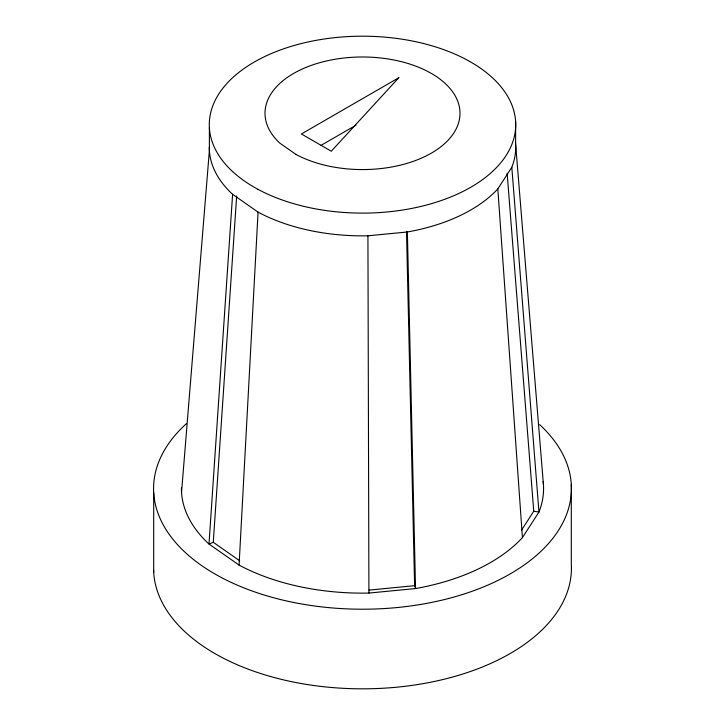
<?xml version="1.0" encoding="UTF-8"?>
<svg xmlns="http://www.w3.org/2000/svg" width="725" height="725" viewBox="0 0 725 725"><rect width="100%" height="100%" fill="white"/><g stroke="black" fill="none" stroke-linecap="round" stroke-linejoin="round"><path stroke-width="1.09" d="M543.17 481.627A181.078 104.545 0 0 1 538.956 512.049L522.426 537.615A181.078 104.545 0 0 1 415.534 588.546L368.916 593.068A181.078 104.545 0 0 1 239.078 565.083L258.064 212.126L232.607 194.318A153.22 88.459 0 0 1 209.28 147.248M232.607 194.318L208.99 544.031L239.078 565.083M239.721 560.787L213.277 542.291L236.667 195.958M181.54 492.293L209.38 150.537L209.38 127.79M258.064 212.126A153.22 88.459 0 0 0 367.928 235.806L407.377 231.982A153.22 88.459 0 0 0 497.821 188.89L511.814 167.248A153.22 88.459 0 0 0 515.439 142.082M521.502 530.165L533.745 511.225L507.138 173.193M320.876 145.471L355.939 125.226M213.277 542.291L208.99 544.031A181.078 104.545 0 0 1 181.431 487.943M369.107 590.096L414.609 585.682L415.534 588.546L407.377 231.982M533.745 511.225L538.956 512.049L511.814 167.248M543.46 484.88L515.62 144.266L515.62 121.519M497.821 188.89L522.426 537.615M406.507 231.375L414.609 585.682M367.928 235.806L368.916 593.068M571.3 484.318L571.3 563.923A208.936 120.631 0 0 1 368.037 688.786A208.936 120.631 0 0 1 153.6 570.312M153.7 492.864L153.7 572.469M539.627 424.614A208.936 120.631 0 0 1 498.211 580.299A208.936 120.631 0 0 1 225.384 579.601A208.936 120.631 0 0 1 186.361 423.708M398.804 77.729L331.289 151.226L301.392 133.971L398.804 77.729M296.045 154.47L279.841 143.133A97.503 56.296 0 0 1 350.565 57.411A97.503 56.296 0 0 1 455.246 130.645A97.503 56.296 0 0 1 296.045 154.47M258.064 189.379A153.22 88.459 0 0 0 511.814 144.511A153.22 88.459 0 0 0 317.623 40.074A153.22 88.459 0 0 0 258.064 189.379"/></g></svg>
